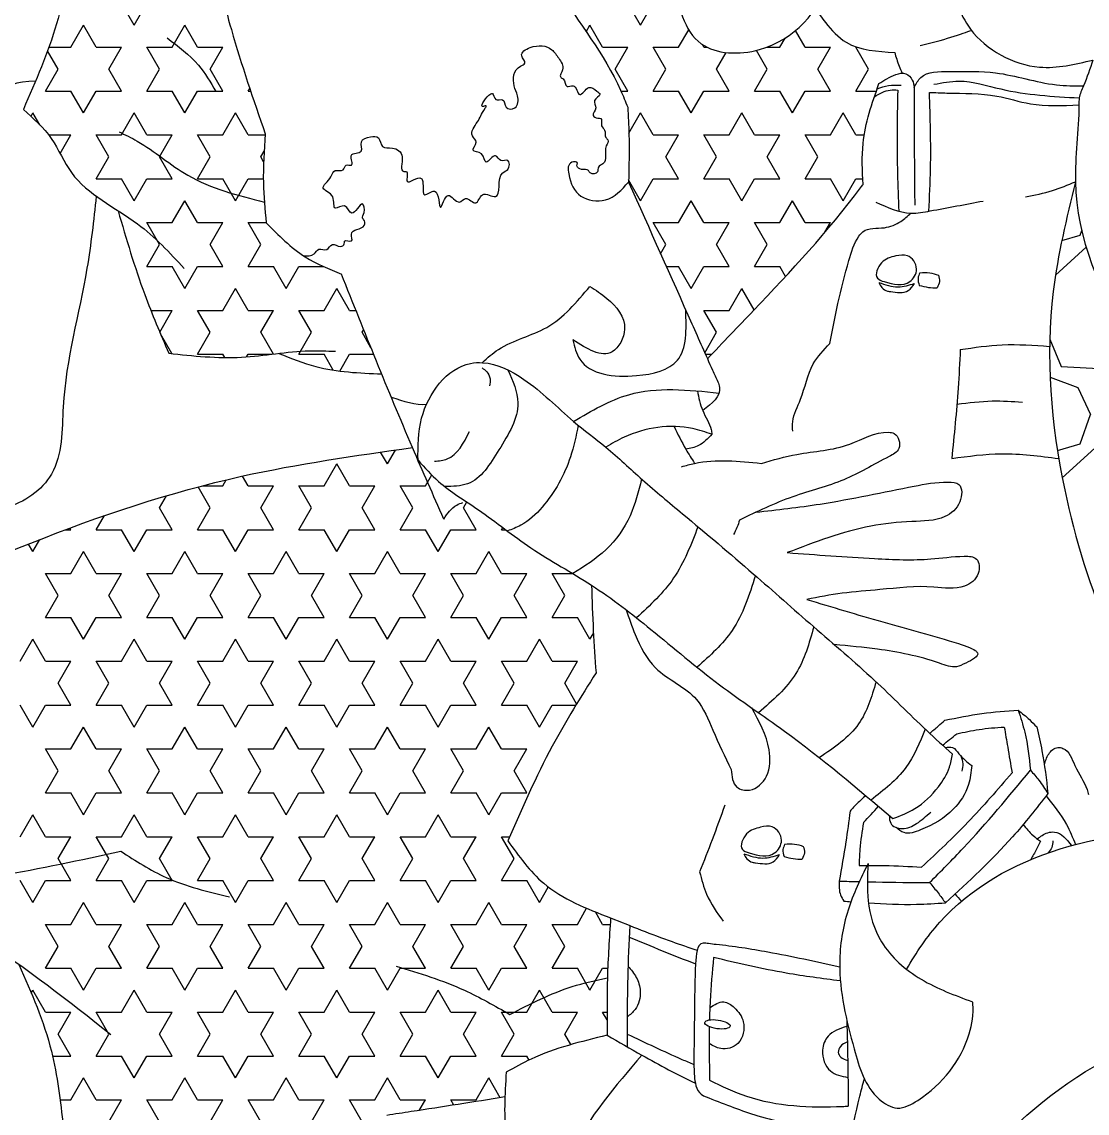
# Model space of a CAD drawing. Header units: inches. Extents: x -573 to 160, y -1 to 711.
# Drawn here: x 10.27 to 12.006, y 3.281 to 5.058 of the extents above; entities that cross this region are included whole.
import ezdxf

# ---------------------------------------------------------------- set-up
doc = ezdxf.new("R2010")
doc.units = ezdxf.units.IN
doc.header["$MEASUREMENT"] = 0
doc.layers.add('HarbyDwg', color=5, linetype='Continuous')

msp = doc.modelspace()

# ---------------------------------------------------------------- linework, layer by layer
at = {"layer": 'HarbyDwg', "linetype": 'Continuous'}
for p, q in [((10.4532, 5.05265), (10.43258, 5.08837)), ((10.4532, 5.05265), (10.47383, 5.08837)), ((11.2782, 5.05265), (11.25758, 5.08837)), ((11.2782, 5.05265), (11.29883, 5.08837)), ((10.35008, 5.01692), (10.3707, 5.05265)), ((10.39133, 5.01692), (10.3707, 5.05265)), ((10.51508, 5.01692), (10.5357, 5.05265)), ((10.55633, 5.01692), (10.5357, 5.05265)), ((11.1896, 5.04207), (11.1957, 5.05265)), ((11.21633, 5.01692), (11.1957, 5.05265)), ((11.34008, 5.01692), (11.35648, 5.04534)), ((11.50508, 5.01692), (11.51355, 5.03159)), ((11.54633, 5.01692), (11.53065, 5.04407)), ((10.31419, 5.01692), (10.35008, 5.01692)), ((10.39133, 5.01692), (10.43258, 5.01692)), ((10.41195, 4.9812), (10.43258, 5.01692)), ((10.47383, 5.01692), (10.51508, 5.01692)), ((10.49445, 4.9812), (10.47383, 5.01692)), ((10.55633, 5.01692), (10.59758, 5.01692)), ((10.57695, 4.9812), (10.59758, 5.01692)), ((11.21633, 5.01692), (11.25758, 5.01692)), ((11.23695, 4.9812), (11.25758, 5.01692)), ((11.29883, 5.01692), (11.34008, 5.01692)), ((11.31945, 4.9812), (11.29883, 5.01692)), ((11.38133, 5.01692), (11.37881, 5.02129)), ((11.38133, 5.01692), (11.38636, 5.01692)), ((11.48375, 5.01692), (11.50508, 5.01692)), ((11.54633, 5.01692), (11.58758, 5.01692)), ((11.56695, 4.9812), (11.58758, 5.01692)), ((11.62883, 5.01692), (11.63096, 5.01692)), ((11.64945, 4.9812), (11.62883, 5.01692)), ((10.32945, 4.9812), (10.31212, 5.01122)), ((11.40195, 4.9812), (11.41754, 5.00819)), ((11.48445, 4.9812), (11.4668, 5.01178)), ((10.30883, 4.94548), (10.32945, 4.9812)), ((10.43258, 4.94548), (10.41195, 4.9812)), ((10.47383, 4.94548), (10.49445, 4.9812)), ((10.59758, 4.94548), (10.57695, 4.9812)), ((11.25758, 4.94548), (11.23695, 4.9812)), ((11.29883, 4.94548), (11.31945, 4.9812)), ((11.42258, 4.94548), (11.40195, 4.9812)), ((11.46383, 4.94548), (11.48445, 4.9812)), ((11.58758, 4.94548), (11.56695, 4.9812)), ((11.62883, 4.94548), (11.64945, 4.9812)), ((10.30883, 4.94548), (10.35008, 4.94548)), ((10.3707, 4.90975), (10.35008, 4.94548)), ((10.3707, 4.90975), (10.39133, 4.94548)), ((10.39133, 4.94548), (10.43258, 4.94548)), ((10.47383, 4.94548), (10.51508, 4.94548)), ((10.5357, 4.90975), (10.51508, 4.94548)), ((10.5357, 4.90975), (10.55633, 4.94548)), ((10.55633, 4.94548), (10.59758, 4.94548)), ((10.63883, 4.94548), (10.64135, 4.94985)), ((10.63883, 4.94548), (10.64281, 4.94548)), ((11.24615, 4.94548), (11.25758, 4.94548)), ((11.29883, 4.94548), (11.34008, 4.94548)), ((11.3607, 4.90975), (11.34008, 4.94548)), ((11.3607, 4.90975), (11.38133, 4.94548)), ((11.38133, 4.94548), (11.42258, 4.94548)), ((11.46383, 4.94548), (11.50508, 4.94548)), ((11.5257, 4.90975), (11.50508, 4.94548)), ((11.5257, 4.90975), (11.54633, 4.94548)), ((11.54633, 4.94548), (11.58758, 4.94548)), ((11.62883, 4.94548), (11.6622, 4.94548)), ((10.28507, 4.90434), (10.2882, 4.90975)), ((10.29922, 4.89067), (10.2882, 4.90975)), ((10.43258, 4.87403), (10.4532, 4.90975)), ((10.47383, 4.87403), (10.4532, 4.90975)), ((10.59758, 4.87403), (10.6182, 4.90975)), ((10.63883, 4.87403), (10.6182, 4.90975)), ((11.25909, 4.87665), (11.2782, 4.90975)), ((11.29883, 4.87403), (11.2782, 4.90975)), ((11.42258, 4.87403), (11.4432, 4.90975)), ((11.46383, 4.87403), (11.4432, 4.90975)), ((11.58758, 4.87403), (11.6082, 4.90975)), ((11.62883, 4.87403), (11.6082, 4.90975)), ((10.31376, 4.87403), (10.35008, 4.87403)), ((10.33257, 4.8437), (10.35008, 4.87403)), ((10.39133, 4.87403), (10.43258, 4.87403)), ((10.41195, 4.83831), (10.39133, 4.87403)), ((10.47383, 4.87403), (10.51508, 4.87403)), ((10.49445, 4.83831), (10.51508, 4.87403)), ((10.55633, 4.87403), (10.59758, 4.87403)), ((10.57695, 4.83831), (10.55633, 4.87403)), ((10.63883, 4.87403), (10.66663, 4.87403)), ((11.29883, 4.87403), (11.34008, 4.87403)), ((11.31945, 4.83831), (11.34008, 4.87403)), ((11.38133, 4.87403), (11.42258, 4.87403)), ((11.40195, 4.83831), (11.38133, 4.87403)), ((11.46383, 4.87403), (11.50508, 4.87403)), ((11.48445, 4.83831), (11.50508, 4.87403)), ((11.54633, 4.87403), (11.58758, 4.87403)), ((11.56695, 4.83831), (11.54633, 4.87403)), ((11.62883, 4.87403), (11.64248, 4.87403)), ((10.39133, 4.80258), (10.41195, 4.83831)), ((10.51508, 4.80258), (10.49445, 4.83831)), ((10.55633, 4.80258), (10.57695, 4.83831)), ((10.65945, 4.83831), (10.6649, 4.84774)), ((10.66402, 4.83039), (10.65945, 4.83831)), ((11.34008, 4.80258), (11.31945, 4.83831)), ((11.38133, 4.80258), (11.40195, 4.83831)), ((11.50508, 4.80258), (11.48445, 4.83831)), ((11.54633, 4.80258), (11.56695, 4.83831)), ((10.39133, 4.80258), (10.43258, 4.80258)), ((10.4532, 4.76686), (10.43258, 4.80258)), ((10.4532, 4.76686), (10.47383, 4.80258)), ((10.47383, 4.80258), (10.51508, 4.80258)), ((10.55633, 4.80258), (10.59758, 4.80258)), ((10.6182, 4.76686), (10.59758, 4.80258)), ((10.6182, 4.76686), (10.63883, 4.80258)), ((10.63883, 4.80258), (10.66349, 4.80258)), ((11.2782, 4.76686), (11.25859, 4.80083)), ((11.2782, 4.76686), (11.29883, 4.80258)), ((11.29883, 4.80258), (11.34008, 4.80258)), ((11.38133, 4.80258), (11.42258, 4.80258)), ((11.4432, 4.76686), (11.42258, 4.80258)), ((11.4432, 4.76686), (11.46383, 4.80258)), ((11.46383, 4.80258), (11.50508, 4.80258)), ((11.54633, 4.80258), (11.58758, 4.80258)), ((11.6082, 4.76686), (11.58758, 4.80258)), ((11.6082, 4.76686), (11.62883, 4.80258)), ((11.62883, 4.80258), (11.64017, 4.80258)), ((10.51508, 4.73114), (10.5357, 4.76686)), ((10.55633, 4.73114), (10.5357, 4.76686)), ((11.34008, 4.73114), (11.3607, 4.76686)), ((11.38133, 4.73114), (11.3607, 4.76686)), ((11.50508, 4.73114), (11.5257, 4.76686)), ((11.54633, 4.73114), (11.5257, 4.76686)), ((10.43257, 4.73114), (10.43258, 4.73114)), ((10.43257, 4.73113), (10.43258, 4.73114)), ((10.47383, 4.73114), (10.51508, 4.73114)), ((10.49445, 4.69541), (10.47383, 4.73114)), ((10.55633, 4.73114), (10.59758, 4.73114)), ((10.57695, 4.69541), (10.59758, 4.73114)), ((10.63883, 4.73114), (10.66815, 4.73114)), ((10.65945, 4.69541), (10.63883, 4.73114)), ((11.29883, 4.73114), (11.34008, 4.73114)), ((11.31945, 4.69541), (11.29883, 4.73114)), ((11.38133, 4.73114), (11.42258, 4.73114)), ((11.40195, 4.69541), (11.42258, 4.73114)), ((11.46383, 4.73114), (11.50508, 4.73114)), ((11.48445, 4.69541), (11.46383, 4.73114)), ((11.54633, 4.73114), (11.58758, 4.73114)), ((11.57852, 4.71544), (11.58758, 4.73114)), ((11.99413, 4.71079), (11.99682, 4.71832)), ((10.47383, 4.65969), (10.49445, 4.69541)), ((10.59758, 4.65969), (10.57695, 4.69541)), ((10.63883, 4.65969), (10.65945, 4.69541)), ((11.31079, 4.6804), (11.31945, 4.69541)), ((11.42258, 4.65969), (11.40195, 4.69541)), ((11.46383, 4.65969), (11.48445, 4.69541)), ((11.96439, 4.70205), (11.99413, 4.71079)), ((12.00401, 4.69129), (11.95407, 4.64569)), ((10.47383, 4.65969), (10.51508, 4.65969)), ((10.5357, 4.62397), (10.51508, 4.65969)), ((10.5357, 4.62397), (10.55633, 4.65969)), ((10.55633, 4.65969), (10.59758, 4.65969)), ((10.63883, 4.65969), (10.68008, 4.65969)), ((10.7007, 4.62397), (10.68008, 4.65969)), ((10.7007, 4.62397), (10.72133, 4.65969)), ((10.72133, 4.65969), (10.76154, 4.65969)), ((11.32005, 4.65969), (11.34008, 4.65969)), ((11.3607, 4.62397), (11.34008, 4.65969)), ((11.3607, 4.62397), (11.38133, 4.65969)), ((11.38133, 4.65969), (11.42258, 4.65969)), ((11.46383, 4.65969), (11.50508, 4.65969)), ((11.51441, 4.64352), (11.50508, 4.65969)), ((10.59758, 4.58824), (10.6182, 4.62397)), ((10.63883, 4.58824), (10.6182, 4.62397)), ((10.76258, 4.58824), (10.7832, 4.62397)), ((10.80383, 4.58824), (10.7832, 4.62397)), ((11.42258, 4.58824), (11.4432, 4.62397)), ((11.46329, 4.58917), (11.4432, 4.62397)), ((10.48018, 4.58824), (10.51508, 4.58824)), ((10.49467, 4.55289), (10.51508, 4.58824)), ((10.55633, 4.58824), (10.59758, 4.58824)), ((10.57695, 4.55252), (10.55633, 4.58824)), ((10.63883, 4.58824), (10.68008, 4.58824)), ((10.65945, 4.55252), (10.68008, 4.58824)), ((10.72133, 4.58824), (10.76258, 4.58824)), ((10.74195, 4.55252), (10.72133, 4.58824)), ((10.80383, 4.58824), (10.81442, 4.58824)), ((11.38133, 4.58824), (11.42258, 4.58824)), ((11.40195, 4.55252), (11.38133, 4.58824)), ((10.55633, 4.5168), (10.57695, 4.55252)), ((10.67991, 4.51709), (10.65945, 4.55252)), ((10.72133, 4.5168), (10.74195, 4.55252)), ((10.82445, 4.55252), (10.82701, 4.55694)), ((10.83892, 4.52746), (10.82445, 4.55252)), ((11.3827, 4.51918), (11.40195, 4.55252)), ((10.5145, 4.51779), (10.49581, 4.55016)), ((11.94469, 4.54133), (11.96353, 4.49659)), ((10.55633, 4.5168), (10.59758, 4.5168)), ((10.60067, 4.51143), (10.59758, 4.5168)), ((10.63633, 4.51246), (10.63883, 4.5168)), ((10.63883, 4.5168), (10.67751, 4.5168)), ((10.72133, 4.5168), (10.76258, 4.5168)), ((10.7775, 4.49094), (10.76258, 4.5168)), ((10.78804, 4.48945), (10.80383, 4.5168)), ((10.80383, 4.5168), (10.84325, 4.5168)), ((11.38377, 4.5168), (11.39402, 4.5168)), ((11.96353, 4.49659), (12.03493, 4.49319)), ((11.9452, 4.47967), (11.99073, 4.46259)), ((11.99073, 4.46259), (12.01113, 4.41839)), ((11.99413, 4.37079), (12.01113, 4.41839)), ((10.8657, 4.33818), (10.85464, 4.35733)), ((10.8657, 4.33818), (10.87875, 4.36077)), ((11.95727, 4.35995), (11.99413, 4.37079)), ((12.01793, 4.36399), (11.96505, 4.31571)), ((10.76258, 4.30245), (10.7832, 4.33818)), ((10.80383, 4.30245), (10.7832, 4.33818)), ((10.92758, 4.30245), (10.93785, 4.32024)), ((10.56416, 4.30245), (10.59758, 4.30245)), ((10.59758, 4.30245), (10.6032, 4.31219)), ((10.63883, 4.30245), (10.62969, 4.31828)), ((10.63883, 4.30245), (10.68008, 4.30245)), ((10.65945, 4.26673), (10.68008, 4.30245)), ((10.72133, 4.30245), (10.76258, 4.30245)), ((10.74195, 4.26673), (10.72133, 4.30245)), ((10.80383, 4.30245), (10.84508, 4.30245)), ((10.82445, 4.26673), (10.84508, 4.30245)), ((10.88633, 4.30245), (10.92758, 4.30245)), ((10.90695, 4.26673), (10.88633, 4.30245)), ((10.49445, 4.26673), (10.50572, 4.28625)), ((10.57695, 4.26673), (10.55736, 4.30067)), ((10.51508, 4.23101), (10.49445, 4.26673)), ((10.55633, 4.23101), (10.57695, 4.26673)), ((10.68008, 4.23101), (10.65945, 4.26673)), ((10.72133, 4.23101), (10.74195, 4.26673)), ((10.84508, 4.23101), (10.82445, 4.26673)), ((10.88633, 4.23101), (10.90695, 4.26673)), ((10.98945, 4.26673), (10.99489, 4.27615)), ((11.01008, 4.23101), (10.98945, 4.26673)), ((10.39133, 4.23101), (10.40452, 4.25385)), ((10.34122, 4.23101), (10.35008, 4.23101)), ((10.35008, 4.23101), (10.3485, 4.23373)), ((10.39133, 4.23101), (10.43258, 4.23101)), ((10.4532, 4.19528), (10.43258, 4.23101)), ((10.4532, 4.19528), (10.47383, 4.23101)), ((10.47383, 4.23101), (10.51508, 4.23101)), ((10.55633, 4.23101), (10.59758, 4.23101)), ((10.6182, 4.19528), (10.59758, 4.23101)), ((10.6182, 4.19528), (10.63883, 4.23101)), ((10.63883, 4.23101), (10.68008, 4.23101)), ((10.72133, 4.23101), (10.76258, 4.23101)), ((10.7832, 4.19528), (10.76258, 4.23101)), ((10.7832, 4.19528), (10.80383, 4.23101)), ((10.80383, 4.23101), (10.84508, 4.23101)), ((10.88633, 4.23101), (10.92758, 4.23101)), ((10.9482, 4.19528), (10.92758, 4.23101)), ((10.9482, 4.19528), (10.96883, 4.23101)), ((10.96883, 4.23101), (11.01008, 4.23101)), ((11.05133, 4.23101), (11.05344, 4.23467)), ((11.05133, 4.23101), (11.05834, 4.23101)), ((10.2882, 4.19528), (10.29958, 4.21499)), ((10.2882, 4.19528), (10.28107, 4.20763)), ((10.35008, 4.15956), (10.3707, 4.19528)), ((10.39133, 4.15956), (10.3707, 4.19528)), ((10.51508, 4.15956), (10.5357, 4.19528)), ((10.55633, 4.15956), (10.5357, 4.19528)), ((10.68008, 4.15956), (10.7007, 4.19528)), ((10.72133, 4.15956), (10.7007, 4.19528)), ((10.84508, 4.15956), (10.8657, 4.19528)), ((10.88633, 4.15956), (10.8657, 4.19528)), ((11.01008, 4.15956), (11.0307, 4.19528)), ((11.05133, 4.15956), (11.0307, 4.19528)), ((10.30883, 4.15956), (10.35008, 4.15956)), ((10.32945, 4.12384), (10.30883, 4.15956)), ((10.39133, 4.15956), (10.43258, 4.15956)), ((10.41195, 4.12384), (10.43258, 4.15956)), ((10.47383, 4.15956), (10.51508, 4.15956)), ((10.49445, 4.12384), (10.47383, 4.15956)), ((10.55633, 4.15956), (10.59758, 4.15956)), ((10.57695, 4.12384), (10.59758, 4.15956)), ((10.63883, 4.15956), (10.68008, 4.15956)), ((10.65945, 4.12384), (10.63883, 4.15956)), ((10.72133, 4.15956), (10.76258, 4.15956)), ((10.74195, 4.12384), (10.76258, 4.15956)), ((10.80383, 4.15956), (10.84508, 4.15956)), ((10.82445, 4.12384), (10.80383, 4.15956)), ((10.88633, 4.15956), (10.92758, 4.15956)), ((10.90695, 4.12384), (10.92758, 4.15956)), ((10.96883, 4.15956), (11.01008, 4.15956)), ((10.98945, 4.12384), (10.96883, 4.15956)), ((11.05133, 4.15956), (11.09258, 4.15956)), ((11.07195, 4.12384), (11.09258, 4.15956)), ((11.13383, 4.15956), (11.16745, 4.15956)), ((11.15445, 4.12384), (11.13383, 4.15956)), ((10.30883, 4.08811), (10.32945, 4.12384)), ((10.43258, 4.08811), (10.41195, 4.12384)), ((10.47383, 4.08811), (10.49445, 4.12384)), ((10.59758, 4.08811), (10.57695, 4.12384)), ((10.63883, 4.08811), (10.65945, 4.12384)), ((10.76258, 4.08811), (10.74195, 4.12384)), ((10.80383, 4.08811), (10.82445, 4.12384)), ((10.92758, 4.08811), (10.90695, 4.12384)), ((10.96883, 4.08811), (10.98945, 4.12384)), ((11.09258, 4.08811), (11.07195, 4.12384)), ((11.13383, 4.08811), (11.15445, 4.12384)), ((10.30883, 4.08811), (10.35008, 4.08811)), ((10.3707, 4.05239), (10.35008, 4.08811)), ((10.3707, 4.05239), (10.39133, 4.08811)), ((10.39133, 4.08811), (10.43258, 4.08811)), ((10.47383, 4.08811), (10.51508, 4.08811)), ((10.5357, 4.05239), (10.51508, 4.08811)), ((10.5357, 4.05239), (10.55633, 4.08811)), ((10.55633, 4.08811), (10.59758, 4.08811)), ((10.63883, 4.08811), (10.68008, 4.08811)), ((10.7007, 4.05239), (10.68008, 4.08811)), ((10.7007, 4.05239), (10.72133, 4.08811)), ((10.72133, 4.08811), (10.76258, 4.08811)), ((10.80383, 4.08811), (10.84508, 4.08811)), ((10.8657, 4.05239), (10.84508, 4.08811)), ((10.8657, 4.05239), (10.88633, 4.08811)), ((10.88633, 4.08811), (10.92758, 4.08811)), ((10.96883, 4.08811), (11.01008, 4.08811)), ((11.0307, 4.05239), (11.01008, 4.08811)), ((11.0307, 4.05239), (11.05133, 4.08811)), ((11.05133, 4.08811), (11.09258, 4.08811)), ((11.13383, 4.08811), (11.17508, 4.08811)), ((11.1957, 4.05239), (11.17508, 4.08811)), ((11.1957, 4.05239), (11.20131, 4.06211)), ((10.26758, 4.01667), (10.2882, 4.05239)), ((10.30883, 4.01667), (10.2882, 4.05239)), ((10.43258, 4.01667), (10.4532, 4.05239)), ((10.47383, 4.01667), (10.4532, 4.05239)), ((10.59758, 4.01667), (10.6182, 4.05239)), ((10.63883, 4.01667), (10.6182, 4.05239)), ((10.76258, 4.01667), (10.7832, 4.05239)), ((10.80383, 4.01667), (10.7832, 4.05239)), ((10.92758, 4.01667), (10.9482, 4.05239)), ((10.96883, 4.01667), (10.9482, 4.05239)), ((11.09258, 4.01667), (11.1132, 4.05239)), ((11.13383, 4.01667), (11.1132, 4.05239)), ((10.30883, 4.01667), (10.35008, 4.01667)), ((10.32945, 3.98094), (10.35008, 4.01667)), ((10.39133, 4.01667), (10.43258, 4.01667)), ((10.41195, 3.98094), (10.39133, 4.01667)), ((10.47383, 4.01667), (10.51508, 4.01667)), ((10.49445, 3.98094), (10.51508, 4.01667)), ((10.55633, 4.01667), (10.59758, 4.01667)), ((10.57695, 3.98094), (10.55633, 4.01667)), ((10.63883, 4.01667), (10.68008, 4.01667)), ((10.65945, 3.98094), (10.68008, 4.01667)), ((10.72133, 4.01667), (10.76258, 4.01667)), ((10.74195, 3.98094), (10.72133, 4.01667)), ((10.80383, 4.01667), (10.84508, 4.01667)), ((10.82445, 3.98094), (10.84508, 4.01667)), ((10.88633, 4.01667), (10.92758, 4.01667)), ((10.90695, 3.98094), (10.88633, 4.01667)), ((10.96883, 4.01667), (11.01008, 4.01667)), ((10.98945, 3.98094), (11.01008, 4.01667)), ((11.05133, 4.01667), (11.09258, 4.01667)), ((11.07195, 3.98094), (11.05133, 4.01667)), ((11.13383, 4.01667), (11.17508, 4.01667)), ((11.15445, 3.98094), (11.17508, 4.01667)), ((10.35008, 3.94522), (10.32945, 3.98094)), ((10.39133, 3.94522), (10.41195, 3.98094)), ((10.51508, 3.94522), (10.49445, 3.98094)), ((10.55633, 3.94522), (10.57695, 3.98094)), ((10.68008, 3.94522), (10.65945, 3.98094)), ((10.72133, 3.94522), (10.74195, 3.98094)), ((10.84508, 3.94522), (10.82445, 3.98094)), ((10.88633, 3.94522), (10.90695, 3.98094)), ((11.01008, 3.94522), (10.98945, 3.98094)), ((11.05133, 3.94522), (11.07195, 3.98094)), ((11.17393, 3.9472), (11.15445, 3.98094)), ((10.2882, 3.90949), (10.26758, 3.94522)), ((10.2882, 3.90949), (10.30883, 3.94522)), ((10.30883, 3.94522), (10.35008, 3.94522)), ((10.39133, 3.94522), (10.43258, 3.94522)), ((10.4532, 3.90949), (10.43258, 3.94522)), ((10.4532, 3.90949), (10.47383, 3.94522)), ((10.47383, 3.94522), (10.51508, 3.94522)), ((10.55633, 3.94522), (10.59758, 3.94522)), ((10.6182, 3.90949), (10.59758, 3.94522)), ((10.6182, 3.90949), (10.63883, 3.94522)), ((10.63883, 3.94522), (10.68008, 3.94522)), ((10.72133, 3.94522), (10.76258, 3.94522)), ((10.7832, 3.90949), (10.76258, 3.94522)), ((10.7832, 3.90949), (10.80383, 3.94522)), ((10.80383, 3.94522), (10.84508, 3.94522)), ((10.88633, 3.94522), (10.92758, 3.94522)), ((10.9482, 3.90949), (10.92758, 3.94522)), ((10.9482, 3.90949), (10.96883, 3.94522)), ((10.96883, 3.94522), (11.01008, 3.94522)), ((11.05133, 3.94522), (11.09258, 3.94522)), ((11.1132, 3.90949), (11.09258, 3.94522)), ((11.1132, 3.90949), (11.13383, 3.94522)), ((11.13383, 3.94522), (11.17273, 3.94522)), ((10.35008, 3.87377), (10.3707, 3.90949)), ((10.39133, 3.87377), (10.3707, 3.90949)), ((10.51508, 3.87377), (10.5357, 3.90949)), ((10.55633, 3.87377), (10.5357, 3.90949)), ((10.68008, 3.87377), (10.7007, 3.90949)), ((10.72133, 3.87377), (10.7007, 3.90949)), ((10.84508, 3.87377), (10.8657, 3.90949)), ((10.88633, 3.87377), (10.8657, 3.90949)), ((11.01008, 3.87377), (11.0307, 3.90949)), ((11.05133, 3.87377), (11.0307, 3.90949)), ((10.30883, 3.87377), (10.35008, 3.87377)), ((10.32945, 3.83805), (10.30883, 3.87377)), ((10.39133, 3.87377), (10.43258, 3.87377)), ((10.41195, 3.83805), (10.43258, 3.87377)), ((10.47383, 3.87377), (10.51508, 3.87377)), ((10.49445, 3.83805), (10.47383, 3.87377)), ((10.55633, 3.87377), (10.59758, 3.87377)), ((10.57695, 3.83805), (10.59758, 3.87377)), ((10.63883, 3.87377), (10.68008, 3.87377)), ((10.65945, 3.83805), (10.63883, 3.87377)), ((10.72133, 3.87377), (10.76258, 3.87377)), ((10.74195, 3.83805), (10.76258, 3.87377)), ((10.80383, 3.87377), (10.84508, 3.87377)), ((10.82445, 3.83805), (10.80383, 3.87377)), ((10.88633, 3.87377), (10.92758, 3.87377)), ((10.90695, 3.83805), (10.92758, 3.87377)), ((10.96883, 3.87377), (11.01008, 3.87377)), ((10.98945, 3.83805), (10.96883, 3.87377)), ((11.05133, 3.87377), (11.09258, 3.87377)), ((11.07195, 3.83805), (11.09258, 3.87377)), ((10.30883, 3.80232), (10.32945, 3.83805)), ((10.43258, 3.80232), (10.41195, 3.83805)), ((10.47383, 3.80232), (10.49445, 3.83805)), ((10.59758, 3.80232), (10.57695, 3.83805)), ((10.63883, 3.80232), (10.65945, 3.83805)), ((10.76258, 3.80232), (10.74195, 3.83805)), ((10.80383, 3.80232), (10.82445, 3.83805)), ((10.92758, 3.80232), (10.90695, 3.83805)), ((10.96883, 3.80232), (10.98945, 3.83805)), ((11.09258, 3.80232), (11.07195, 3.83805)), ((10.30883, 3.80232), (10.35008, 3.80232)), ((10.3707, 3.7666), (10.35008, 3.80232)), ((10.3707, 3.7666), (10.39133, 3.80232)), ((10.39133, 3.80232), (10.43258, 3.80232)), ((10.47383, 3.80232), (10.51508, 3.80232)), ((10.5357, 3.7666), (10.51508, 3.80232)), ((10.5357, 3.7666), (10.55633, 3.80232)), ((10.55633, 3.80232), (10.59758, 3.80232)), ((10.63883, 3.80232), (10.68008, 3.80232)), ((10.7007, 3.7666), (10.68008, 3.80232)), ((10.7007, 3.7666), (10.72133, 3.80232)), ((10.72133, 3.80232), (10.76258, 3.80232)), ((10.80383, 3.80232), (10.84508, 3.80232)), ((10.8657, 3.7666), (10.84508, 3.80232)), ((10.8657, 3.7666), (10.88633, 3.80232)), ((10.88633, 3.80232), (10.92758, 3.80232)), ((10.96883, 3.80232), (11.01008, 3.80232)), ((11.0307, 3.7666), (11.01008, 3.80232)), ((11.0307, 3.7666), (11.05133, 3.80232)), ((11.05133, 3.80232), (11.09258, 3.80232)), ((10.26758, 3.73088), (10.2882, 3.7666)), ((10.30883, 3.73088), (10.2882, 3.7666)), ((10.43258, 3.73088), (10.4532, 3.7666)), ((10.47383, 3.73088), (10.4532, 3.7666)), ((10.59758, 3.73088), (10.6182, 3.7666)), ((10.63883, 3.73088), (10.6182, 3.7666)), ((10.76258, 3.73088), (10.7832, 3.7666)), ((10.80383, 3.73088), (10.7832, 3.7666)), ((10.92758, 3.73088), (10.9482, 3.7666)), ((10.96883, 3.73088), (10.9482, 3.7666)), ((10.30883, 3.73088), (10.35008, 3.73088)), ((10.32945, 3.69515), (10.35008, 3.73088)), ((10.39133, 3.73088), (10.43258, 3.73088)), ((10.41195, 3.69515), (10.39133, 3.73088)), ((10.47383, 3.73088), (10.51508, 3.73088)), ((10.49445, 3.69515), (10.51508, 3.73088)), ((10.55633, 3.73088), (10.59758, 3.73088)), ((10.57695, 3.69515), (10.55633, 3.73088)), ((10.63883, 3.73088), (10.68008, 3.73088)), ((10.65945, 3.69515), (10.68008, 3.73088)), ((10.72133, 3.73088), (10.76258, 3.73088)), ((10.74195, 3.69515), (10.72133, 3.73088)), ((10.80383, 3.73088), (10.84508, 3.73088)), ((10.82445, 3.69515), (10.84508, 3.73088)), ((10.88633, 3.73088), (10.92758, 3.73088)), ((10.90695, 3.69515), (10.88633, 3.73088)), ((10.96883, 3.73088), (11.01008, 3.73088)), ((10.98945, 3.69515), (11.01008, 3.73088)), ((11.05133, 3.73088), (11.06483, 3.73088)), ((11.07195, 3.69515), (11.05133, 3.73088)), ((10.35008, 3.65943), (10.32945, 3.69515)), ((10.39133, 3.65943), (10.41195, 3.69515)), ((10.51508, 3.65943), (10.49445, 3.69515)), ((10.55633, 3.65943), (10.57695, 3.69515)), ((10.68008, 3.65943), (10.65945, 3.69515)), ((10.72133, 3.65943), (10.74195, 3.69515)), ((10.84508, 3.65943), (10.82445, 3.69515)), ((10.88633, 3.65943), (10.90695, 3.69515)), ((11.01008, 3.65943), (10.98945, 3.69515)), ((11.05133, 3.65943), (11.07195, 3.69515)), ((10.2882, 3.62371), (10.26758, 3.65943)), ((10.2882, 3.62371), (10.30883, 3.65943)), ((10.30883, 3.65943), (10.35008, 3.65943)), ((10.39133, 3.65943), (10.43258, 3.65943)), ((10.4532, 3.62371), (10.43258, 3.65943)), ((10.4532, 3.62371), (10.47383, 3.65943)), ((10.47383, 3.65943), (10.51508, 3.65943)), ((10.55633, 3.65943), (10.59758, 3.65943)), ((10.6182, 3.62371), (10.59758, 3.65943)), ((10.6182, 3.62371), (10.63883, 3.65943)), ((10.63883, 3.65943), (10.68008, 3.65943)), ((10.72133, 3.65943), (10.76258, 3.65943)), ((10.7832, 3.62371), (10.76258, 3.65943)), ((10.7832, 3.62371), (10.80383, 3.65943)), ((10.80383, 3.65943), (10.84508, 3.65943)), ((10.88633, 3.65943), (10.92758, 3.65943)), ((10.9482, 3.62371), (10.92758, 3.65943)), ((10.9482, 3.62371), (10.96883, 3.65943)), ((10.96883, 3.65943), (11.01008, 3.65943)), ((11.05133, 3.65943), (11.09258, 3.65943)), ((11.1132, 3.62371), (11.09258, 3.65943)), ((11.1132, 3.62371), (11.12779, 3.64896)), ((10.35008, 3.58798), (10.3707, 3.62371)), ((10.39133, 3.58798), (10.3707, 3.62371)), ((10.51508, 3.58798), (10.5357, 3.62371)), ((10.55633, 3.58798), (10.5357, 3.62371)), ((10.68008, 3.58798), (10.7007, 3.62371)), ((10.72133, 3.58798), (10.7007, 3.62371)), ((10.84508, 3.58798), (10.8657, 3.62371)), ((10.88633, 3.58798), (10.8657, 3.62371)), ((11.01008, 3.58798), (11.0307, 3.62371)), ((11.05133, 3.58798), (11.0307, 3.62371)), ((11.17508, 3.58798), (11.19028, 3.61431)), ((11.21633, 3.58798), (11.20455, 3.60839)), ((10.30883, 3.58798), (10.35008, 3.58798)), ((10.32945, 3.55226), (10.30883, 3.58798)), ((10.39133, 3.58798), (10.43258, 3.58798)), ((10.41195, 3.55226), (10.43258, 3.58798)), ((10.47383, 3.58798), (10.51508, 3.58798)), ((10.49445, 3.55226), (10.47383, 3.58798)), ((10.55633, 3.58798), (10.59758, 3.58798)), ((10.57695, 3.55226), (10.59758, 3.58798)), ((10.63883, 3.58798), (10.68008, 3.58798)), ((10.65945, 3.55226), (10.63883, 3.58798)), ((10.72133, 3.58798), (10.76258, 3.58798)), ((10.74195, 3.55226), (10.76258, 3.58798)), ((10.80383, 3.58798), (10.84508, 3.58798)), ((10.82445, 3.55226), (10.80383, 3.58798)), ((10.88633, 3.58798), (10.92758, 3.58798)), ((10.90695, 3.55226), (10.92758, 3.58798)), ((10.96883, 3.58798), (11.01008, 3.58798)), ((10.98945, 3.55226), (10.96883, 3.58798)), ((11.05133, 3.58798), (11.09258, 3.58798)), ((11.07195, 3.55226), (11.09258, 3.58798)), ((11.13383, 3.58798), (11.17508, 3.58798)), ((11.15445, 3.55226), (11.13383, 3.58798)), ((11.21633, 3.58798), (11.22861, 3.58798)), ((10.30883, 3.51654), (10.32945, 3.55226)), ((10.43258, 3.51654), (10.41195, 3.55226)), ((10.47383, 3.51654), (10.49445, 3.55226)), ((10.59758, 3.51654), (10.57695, 3.55226)), ((10.63883, 3.51654), (10.65945, 3.55226)), ((10.76258, 3.51654), (10.74195, 3.55226)), ((10.80383, 3.51654), (10.82445, 3.55226)), ((10.92758, 3.51654), (10.90695, 3.55226)), ((10.96883, 3.51654), (10.98945, 3.55226)), ((11.09258, 3.51654), (11.07195, 3.55226)), ((11.13383, 3.51654), (11.15445, 3.55226)), ((10.30883, 3.51654), (10.35008, 3.51654)), ((10.3707, 3.48081), (10.35008, 3.51654)), ((10.3707, 3.48081), (10.39133, 3.51654)), ((10.39133, 3.51654), (10.43258, 3.51654)), ((10.47383, 3.51654), (10.51508, 3.51654)), ((10.5357, 3.48081), (10.51508, 3.51654)), ((10.5357, 3.48081), (10.55633, 3.51654)), ((10.55633, 3.51654), (10.59758, 3.51654)), ((10.63883, 3.51654), (10.68008, 3.51654)), ((10.7007, 3.48081), (10.68008, 3.51654)), ((10.7007, 3.48081), (10.72133, 3.51654)), ((10.72133, 3.51654), (10.76258, 3.51654)), ((10.80383, 3.51654), (10.84508, 3.51654)), ((10.8657, 3.48081), (10.84508, 3.51654)), ((10.8657, 3.48081), (10.88633, 3.51654)), ((10.88633, 3.51654), (10.92758, 3.51654)), ((10.96883, 3.51654), (11.01008, 3.51654)), ((11.0307, 3.48081), (11.01008, 3.51654)), ((11.0307, 3.48081), (11.05133, 3.51654)), ((11.05133, 3.51654), (11.09258, 3.51654)), ((11.13383, 3.51654), (11.17508, 3.51654)), ((11.1957, 3.48081), (11.17508, 3.51654)), ((11.1957, 3.48081), (11.21633, 3.51654)), ((11.21633, 3.51654), (11.22461, 3.51654)), ((10.28547, 3.47608), (10.2882, 3.48081)), ((10.30883, 3.44509), (10.2882, 3.48081)), ((10.43258, 3.44509), (10.4532, 3.48081)), ((10.47383, 3.44509), (10.4532, 3.48081)), ((10.59758, 3.44509), (10.6182, 3.48081)), ((10.63883, 3.44509), (10.6182, 3.48081)), ((10.76258, 3.44509), (10.7832, 3.48081)), ((10.80383, 3.44509), (10.7832, 3.48081)), ((10.92758, 3.44509), (10.9482, 3.48081)), ((10.96883, 3.44509), (10.9482, 3.48081)), ((11.09258, 3.44509), (11.1132, 3.48081)), ((11.13383, 3.44509), (11.1132, 3.48081)), ((10.30883, 3.44509), (10.35008, 3.44509)), ((10.32945, 3.40937), (10.35008, 3.44509)), ((10.39133, 3.44509), (10.43258, 3.44509)), ((10.41195, 3.40937), (10.39133, 3.44509)), ((10.47383, 3.44509), (10.51508, 3.44509)), ((10.49445, 3.40937), (10.51508, 3.44509)), ((10.55633, 3.44509), (10.59758, 3.44509)), ((10.57695, 3.40937), (10.55633, 3.44509)), ((10.63883, 3.44509), (10.68008, 3.44509)), ((10.65945, 3.40937), (10.68008, 3.44509)), ((10.72133, 3.44509), (10.76258, 3.44509)), ((10.74195, 3.40937), (10.72133, 3.44509)), ((10.80383, 3.44509), (10.84508, 3.44509)), ((10.82445, 3.40937), (10.84508, 3.44509)), ((10.88633, 3.44509), (10.92758, 3.44509)), ((10.90695, 3.40937), (10.88633, 3.44509)), ((10.96883, 3.44509), (11.01008, 3.44509)), ((10.98945, 3.40937), (11.01008, 3.44509)), ((11.05133, 3.44509), (11.09258, 3.44509)), ((11.07195, 3.40937), (11.05133, 3.44509)), ((11.13383, 3.44509), (11.17508, 3.44509)), ((11.15445, 3.40937), (11.17508, 3.44509)), ((11.21633, 3.44509), (11.22346, 3.44509)), ((11.2235, 3.43266), (11.21633, 3.44509)), ((10.35008, 3.37364), (10.32945, 3.40937)), ((10.39133, 3.37364), (10.41195, 3.40937)), ((10.51508, 3.37364), (10.49445, 3.40937)), ((10.55633, 3.37364), (10.57695, 3.40937)), ((10.68008, 3.37364), (10.65945, 3.40937)), ((10.72133, 3.37364), (10.74195, 3.40937)), ((10.84508, 3.37364), (10.82445, 3.40937)), ((10.88633, 3.37364), (10.90695, 3.40937)), ((11.01008, 3.37364), (10.98945, 3.40937)), ((11.05133, 3.37364), (11.07195, 3.40937)), ((11.16438, 3.39217), (11.15445, 3.40937)), ((10.32015, 3.37364), (10.35008, 3.37364)), ((10.39133, 3.37364), (10.43258, 3.37364)), ((10.4532, 3.33792), (10.43258, 3.37364)), ((10.4532, 3.33792), (10.47383, 3.37364)), ((10.47383, 3.37364), (10.51508, 3.37364)), ((10.55633, 3.37364), (10.59758, 3.37364)), ((10.6182, 3.33792), (10.59758, 3.37364)), ((10.6182, 3.33792), (10.63883, 3.37364)), ((10.63883, 3.37364), (10.68008, 3.37364)), ((10.72133, 3.37364), (10.76258, 3.37364)), ((10.7832, 3.33792), (10.76258, 3.37364)), ((10.7832, 3.33792), (10.80383, 3.37364)), ((10.80383, 3.37364), (10.84508, 3.37364)), ((10.88633, 3.37364), (10.92758, 3.37364)), ((10.9482, 3.33792), (10.92758, 3.37364)), ((10.9482, 3.33792), (10.96883, 3.37364)), ((10.96883, 3.37364), (11.01008, 3.37364)), ((11.05133, 3.37364), (11.09258, 3.37364)), ((11.09636, 3.3671), (11.09258, 3.37364)), ((10.35008, 3.30219), (10.3707, 3.33792)), ((10.39133, 3.30219), (10.3707, 3.33792)), ((10.51508, 3.30219), (10.5357, 3.33792)), ((10.55633, 3.30219), (10.5357, 3.33792)), ((10.68008, 3.30219), (10.7007, 3.33792)), ((10.72133, 3.30219), (10.7007, 3.33792)), ((10.84508, 3.30219), (10.8657, 3.33792)), ((10.88633, 3.30219), (10.8657, 3.33792)), ((11.01008, 3.30219), (11.0307, 3.33792)), ((11.04932, 3.30568), (11.0307, 3.33792)), ((10.33251, 3.30219), (10.35008, 3.30219)), ((10.39133, 3.30219), (10.43258, 3.30219)), ((10.41195, 3.26647), (10.43258, 3.30219)), ((10.47383, 3.30219), (10.51508, 3.30219)), ((10.49445, 3.26647), (10.47383, 3.30219)), ((10.55633, 3.30219), (10.59758, 3.30219)), ((10.57695, 3.26647), (10.59758, 3.30219)), ((10.63883, 3.30219), (10.68008, 3.30219)), ((10.65945, 3.26647), (10.63883, 3.30219)), ((10.72133, 3.30219), (10.76258, 3.30219)), ((10.74195, 3.26647), (10.76258, 3.30219)), ((10.80383, 3.30219), (10.84508, 3.30219)), ((10.82445, 3.26647), (10.80383, 3.30219)), ((10.88633, 3.30219), (10.92758, 3.30219)), ((10.91765, 3.28501), (10.92758, 3.30219)), ((10.96883, 3.30219), (11.01008, 3.30219)), ((10.97372, 3.29372), (10.96883, 3.30219))]:
    msp.add_line(p, q, dxfattribs=at)
at = {"layer": 'HarbyDwg'}
msp.add_ellipse((11.40341, 3.42525), major_axis=(-0.0206, 0.00297), ratio=0.3422776, dxfattribs=at)
for points in [[(11.45729, 5.43082), (11.42809, 5.36566), (11.41465, 5.33639), (11.35457, 5.242), (11.33515, 5.12459), (11.37694, 5.02258), (11.47183, 5.01309), (11.58451, 5.13047), (11.58095, 5.19805), (11.54224, 5.23442)], [(10.376, 5.21242), (10.34527, 5.1236), (10.32674, 5.05522), (10.27258, 4.91561)], [(10.57902, 5.17076), (10.61141, 5.0455), (10.66673, 4.87553)], [(11.12044, 5.15203), (11.14342, 5.11223), (11.24562, 4.94666), (11.25712, 4.91925)], [(11.77886, 5.13245), (11.81571, 5.04629), (11.92791, 4.98451), (12.01507, 4.99603)], [(10.50678, 5.03203), (10.55764, 4.98771), (10.58632, 4.9447)], [(10.72891, 4.67729), (10.74621, 4.68008), (10.7542, 4.6878), (10.76671, 4.68726), (10.77603, 4.69551), (10.78934, 4.69232), (10.79547, 4.69658), (10.79573, 4.70084), (10.80718, 4.70137), (10.80692, 4.71201), (10.82795, 4.72665), (10.82689, 4.7365), (10.82529, 4.73836), (10.82768, 4.74767), (10.82502, 4.76151), (10.80772, 4.74634), (10.79573, 4.75832), (10.78083, 4.75459), (10.77657, 4.77296), (10.76112, 4.78733), (10.7735, 4.80563), (10.78062, 4.81598), (10.79355, 4.81695), (10.7984, 4.82471), (10.80714, 4.82471), (10.80681, 4.84022), (10.82298, 4.84755), (10.82319, 4.8625), (10.83826, 4.87105), (10.85092, 4.86934), (10.85777, 4.85497), (10.87386, 4.85257), (10.88961, 4.8382), (10.89235, 4.81458), (10.89578, 4.81458), (10.89783, 4.7985), (10.92077, 4.80329), (10.92317, 4.79815), (10.92659, 4.77659), (10.94234, 4.78241), (10.95227, 4.75606), (10.9646, 4.77522), (10.98304, 4.7647), (10.99312, 4.77048), (11.00953, 4.76321), (11.02054, 4.77645), (11.0418, 4.77346), (11.05356, 4.81232), (11.06172, 4.81775), (11.06172, 4.83248), (11.05061, 4.83225), (11.04178, 4.83995), (11.02659, 4.82976), (11.01884, 4.84318), (11.00511, 4.84906), (11.01026, 4.86229), (11.00413, 4.87233), (11.01222, 4.89512), (11.02472, 4.91741), (11.02668, 4.92158), (11.02202, 4.92035), (11.03085, 4.93873), (11.03673, 4.94142), (11.04212, 4.93187), (11.0534, 4.93138), (11.05903, 4.91913), (11.07325, 4.91815), (11.07766, 4.93775), (11.07224, 4.95384), (11.08227, 4.98614), (11.08949, 4.99084), (11.08447, 5.00276), (11.09827, 5.01624), (11.13341, 5.01279), (11.14471, 4.99878), (11.15108, 4.98029), (11.14805, 4.96787), (11.15199, 4.96515), (11.15835, 4.95303), (11.16805, 4.95424), (11.17897, 4.9397), (11.19382, 4.95121), (11.20685, 4.94545), (11.212, 4.94), (11.20291, 4.93), (11.20534, 4.91788), (11.20079, 4.90576), (11.20867, 4.90122), (11.21346, 4.90093), (11.21451, 4.88898), (11.21959, 4.88196), (11.22168, 4.86971), (11.22482, 4.86582), (11.22228, 4.85626), (11.21683, 4.82702), (11.20932, 4.82167), (11.20798, 4.8139), (11.19619, 4.81202), (11.19324, 4.81604), (11.18172, 4.81792), (11.17449, 4.82354), (11.17529, 4.82809), (11.16618, 4.82943), (11.16109, 4.81068), (11.1808, 4.77445), (11.22082, 4.76803), (11.2585, 4.79726)], [(11.69206, 5.00842), (11.69918, 4.98624), (11.7043, 4.97452)], [(12.01507, 4.99603), (11.99952, 4.95371), (11.9927, 4.93433), (11.99218, 4.92303), (11.9865, 4.79783), (12.07704, 4.5376), (12.37231, 4.28694), (12.58155, 4.1727), (12.60968, 4.04264), (12.56799, 3.97316), (12.51927, 3.96984), (12.51152, 3.99529), (12.51844, 4.00317)], [(11.72392, 4.95149), (11.73467, 4.96765), (11.78116, 4.97723), (11.85658, 4.97514), (11.95545, 4.9557), (11.99952, 4.95371)], [(11.66637, 4.95753), (11.69397, 4.97217), (11.71033, 4.97371), (11.72083, 4.96322), (11.72392, 4.95149)], [(11.75612, 4.95649), (11.7968, 4.96172), (11.86506, 4.94888), (11.9927, 4.93433)], [(11.64063, 4.79341), (11.64063, 4.86031), (11.66637, 4.95753)], [(11.65906, 4.93624), (11.6848, 4.94716), (11.69703, 4.94716)], [(11.66346, 4.94914), (11.68188, 4.95457), (11.70244, 4.95484)], [(11.69703, 4.94716), (11.69589, 4.87303), (11.69867, 4.74975)], [(11.72392, 4.95149), (11.72392, 4.8756), (11.72476, 4.75953)], [(11.74778, 4.74981), (11.75055, 4.81954), (11.74864, 4.94333)], [(11.74864, 4.94333), (11.77723, 4.94221), (11.85843, 4.93722), (11.91308, 4.92487), (11.99218, 4.92303)], [(10.27258, 4.91561), (10.31813, 4.86806), (10.35103, 4.81255), (10.45868, 4.72894), (10.53478, 4.6563)], [(11.25712, 4.91925), (11.25914, 4.87485), (11.2585, 4.79726)], [(10.42851, 4.87903), (10.45799, 4.86395), (10.54026, 4.80844), (10.66518, 4.76459)], [(10.66673, 4.87553), (10.66359, 4.79576), (10.66818, 4.73084)], [(11.2585, 4.79726), (11.36167, 4.56643), (11.39534, 4.49078)], [(11.38701, 4.5095), (11.46222, 4.58804), (11.63653, 4.7879), (11.64063, 4.79341)], [(11.90495, 4.77292), (11.94911, 4.78356), (11.9865, 4.79783)], [(11.9865, 4.79783), (11.95038, 4.61908), (11.96911, 4.29565), (12.16779, 3.84962), (12.26276, 3.74079)], [(10.39135, 4.77417), (10.3762, 4.65683), (10.33741, 4.43109), (10.31845, 4.32167), (10.24346, 4.26739), (10.19912, 4.26414)], [(11.66119, 4.76474), (11.71852, 4.74663), (11.75004, 4.75023), (11.8363, 4.76632)], [(10.42689, 4.75052), (10.47022, 4.61418), (10.50937, 4.51834)], [(11.58657, 4.53424), (11.59957, 4.59952), (11.61742, 4.66931), (11.63382, 4.70896), (11.64043, 4.71637), (11.6753, 4.72293), (11.70202, 4.73315), (11.71852, 4.74663)], [(10.66818, 4.73084), (10.73191, 4.67536), (10.79076, 4.64734)], [(11.69374, 4.67687), (11.71279, 4.67729), (11.72766, 4.65557), (11.7166, 4.63499), (11.67505, 4.63499), (11.66399, 4.64071), (11.67085, 4.66586), (11.69374, 4.67687)], [(10.95756, 4.24839), (10.90659, 4.36471), (10.79076, 4.64734)], [(11.73312, 4.64949), (11.73018, 4.64068), (11.73199, 4.62892)], [(11.73312, 4.64949), (11.74918, 4.64949), (11.7632, 4.64565)], [(11.7632, 4.64565), (11.76501, 4.63525), (11.76139, 4.62485)], [(11.19558, 4.62721), (11.22336, 4.60777), (11.25206, 4.5578), (11.23169, 4.52078), (11.16781, 4.54021)], [(11.66616, 4.63367), (11.6976, 4.62666), (11.72455, 4.63218)], [(11.66616, 4.63367), (11.67132, 4.62543), (11.6802, 4.6197), (11.68555, 4.61878), (11.71412, 4.62035), (11.72455, 4.63218)], [(11.73199, 4.62892), (11.74694, 4.62569), (11.76139, 4.62485)], [(11.16781, 4.54021), (11.17892, 4.50875), (11.2715, 4.48191), (11.33817, 4.5069), (11.35162, 4.58897)], [(11.52601, 4.39124), (11.52601, 4.40703), (11.53874, 4.44344), (11.55936, 4.50091), (11.58657, 4.53424)], [(11.79903, 4.52441), (11.86725, 4.53213), (11.94446, 4.52955)], [(10.50937, 4.51834), (10.62822, 4.51195), (10.73869, 4.52233), (10.78104, 4.52153)], [(10.68879, 4.51816), (10.74909, 4.49679), (10.85637, 4.48461)], [(11.79903, 4.52441), (11.79545, 4.46154), (11.78509, 4.347)], [(10.91554, 4.34398), (10.92144, 4.41282), (11.00114, 4.50189), (11.02052, 4.503), (11.08805, 4.47589), (11.16895, 4.40739), (11.2215, 4.36535), (11.28111, 4.31239), (11.34657, 4.25675), (11.4618, 4.15908), (11.55973, 4.07317), (11.65915, 3.98559), (11.74428, 3.90381), (11.78601, 3.86556)], [(11.06204, 4.49124), (11.07832, 4.43777), (11.04722, 4.36086), (10.99619, 4.30567), (10.95936, 4.30116)], [(11.0199, 4.49469), (11.02742, 4.48838), (11.03283, 4.47696), (11.03223, 4.46523)], [(11.39534, 4.49078), (11.4039, 4.47186), (11.40681, 4.4628), (11.3793, 4.42495)], [(11.16895, 4.40739), (11.25884, 4.45087), (11.40604, 4.45356)], [(11.37066, 4.45697), (11.3793, 4.42495), (11.39309, 4.39394), (11.3944, 4.38638)], [(11.79348, 4.43559), (11.85115, 4.44064), (11.90015, 4.43895)], [(10.9425, 4.34237), (10.96301, 4.34614), (10.99943, 4.39091)], [(11.17667, 4.401), (11.16381, 4.34958), (11.11782, 4.2678), (11.0831, 4.23809), (11.0611, 4.22894)], [(11.3944, 4.38638), (11.36286, 4.39561), (11.25144, 4.38164), (11.2215, 4.36535)], [(11.33259, 4.39902), (11.35189, 4.36203), (11.36607, 4.33901)], [(11.3944, 4.38638), (11.37251, 4.36801), (11.35189, 4.36203)], [(11.47489, 4.33901), (11.53293, 4.35363), (11.61899, 4.37028), (11.68215, 4.38971), (11.69118, 4.38762), (11.69881, 4.36334), (11.68285, 4.35016), (11.60922, 4.31239), (11.52605, 4.28456), (11.43935, 4.24675)], [(9.71484, 3.93705), (9.955, 4.05913), (10.62822, 4.31795), (10.90659, 4.36471)], [(10.91554, 4.34398), (10.94908, 4.30969), (11.01382, 4.26347), (11.09957, 4.20128), (11.19834, 4.14047), (11.29492, 4.06853), (11.40662, 3.97843), (11.51244, 3.90302), (11.68929, 3.7604)], [(11.34482, 4.3336), (11.36607, 4.33901), (11.47489, 4.33901)], [(11.78509, 4.347), (11.86602, 4.35476), (11.9594, 4.34681)], [(11.27976, 4.31359), (11.26093, 4.25342), (11.22191, 4.19849), (11.16752, 4.15952)], [(11.46597, 4.25942), (11.57058, 4.27282), (11.72379, 4.30193), (11.77935, 4.30841), (11.79661, 4.30463), (11.79823, 4.27659), (11.77395, 4.25233), (11.72001, 4.24424), (11.65312, 4.23669), (11.51718, 4.19358)], [(10.95756, 4.24839), (10.97866, 4.27108), (10.9888, 4.27535)], [(11.37155, 4.2359), (11.33201, 4.15235), (11.27148, 4.08737)], [(11.43935, 4.24675), (11.43519, 4.23456), (11.42935, 4.22309)], [(11.51718, 4.19358), (11.65945, 4.18397), (11.75112, 4.18333), (11.80539, 4.18766), (11.82521, 4.18322), (11.82808, 4.15969), (11.80594, 4.13903), (11.75574, 4.13761), (11.66807, 4.13334), (11.60648, 4.12734), (11.54876, 4.11743)], [(11.46515, 4.15616), (11.4273, 4.06696), (11.37014, 4.00684)], [(11.19834, 4.14047), (11.20108, 4.06651), (11.20553, 3.99807)], [(11.54876, 4.11743), (11.67268, 4.08086), (11.79607, 4.04541), (11.81394, 4.03915), (11.82306, 4.03425), (11.82678, 4.03054), (11.80803, 4.01382), (11.79299, 4.00766), (11.76532, 4.01339), (11.66424, 4.0363), (11.59363, 4.04385)], [(11.25456, 4.10054), (11.2693, 4.06025), (11.30259, 4.0059), (11.36917, 3.95432), (11.39581, 3.90441), (11.42563, 3.84032)], [(11.56027, 4.07271), (11.53121, 3.99682), (11.47031, 3.93288)], [(11.20553, 3.99807), (11.13429, 3.87859), (11.06192, 3.72419)], [(11.66176, 3.98315), (11.63337, 3.91469), (11.56951, 3.85966)], [(11.42563, 3.84032), (11.43516, 3.81172), (11.45583, 3.80688), (11.48309, 3.8293), (11.48749, 3.87238), (11.45924, 3.94061)], [(11.77399, 3.92057), (11.83422, 3.93156), (11.89349, 3.93681)], [(11.89349, 3.93681), (11.904, 3.90098), (11.91336, 3.83922)], [(11.89349, 3.93681), (11.9116, 3.92168), (11.92352, 3.90976)], [(11.74914, 3.89927), (11.763, 3.91101), (11.77399, 3.92057)], [(11.7418, 3.90615), (11.71028, 3.8434), (11.65361, 3.79062)], [(11.79322, 3.8984), (11.82951, 3.90558), (11.87059, 3.90956)], [(11.87059, 3.90956), (11.87617, 3.87688), (11.88335, 3.83502)], [(11.92352, 3.90976), (11.93203, 3.87097), (11.94176, 3.80101)], [(11.77444, 3.87605), (11.78642, 3.87624), (11.79666, 3.86602), (11.81752, 3.84713)], [(11.93592, 3.84772), (11.94313, 3.86556), (11.95811, 3.87626), (11.9662, 3.87483), (11.9857, 3.84678), (12.00544, 3.80755), (12.00806, 3.79946)], [(11.68929, 3.7604), (11.72502, 3.77671), (11.7632, 3.81212), (11.78131, 3.84399), (11.78601, 3.86556)], [(11.79968, 3.86247), (11.80306, 3.84955), (11.80165, 3.8377)], [(11.81752, 3.84713), (11.81238, 3.81568), (11.78753, 3.77561), (11.73417, 3.74202), (11.70734, 3.73751), (11.69432, 3.7461)], [(11.88335, 3.83502), (11.81125, 3.75435), (11.73597, 3.68125)], [(11.74903, 3.65618), (11.80396, 3.7125), (11.91336, 3.83922)], [(11.91336, 3.83922), (11.92693, 3.82279), (11.94176, 3.80101)], [(11.6451, 3.79778), (11.63118, 3.78524), (11.61944, 3.77257)], [(11.94176, 3.80101), (11.88407, 3.73051), (11.77476, 3.62314)], [(11.93889, 3.79735), (11.97181, 3.75091), (11.98667, 3.71822)], [(11.41541, 3.78218), (11.39464, 3.72573), (11.3743, 3.67369)], [(11.61944, 3.77257), (11.6124, 3.72236), (11.6016, 3.65853)], [(11.68365, 3.76519), (11.6856, 3.75275), (11.70424, 3.74428), (11.72767, 3.75218), (11.75083, 3.77109)], [(11.64129, 3.75411), (11.63531, 3.71024), (11.63404, 3.68395)], [(11.47368, 3.74635), (11.49273, 3.74678), (11.5076, 3.72506), (11.49654, 3.70448), (11.45499, 3.70448), (11.44393, 3.7102), (11.4508, 3.73534), (11.47368, 3.74635)], [(11.90141, 3.75066), (11.9173, 3.73319), (11.92939, 3.72347)], [(11.92434, 3.72733), (11.94148, 3.73732), (11.95238, 3.7385), (11.98016, 3.71645)], [(11.06192, 3.72419), (11.12024, 3.65503), (11.22932, 3.59866)], [(11.51306, 3.71898), (11.51012, 3.71016), (11.51193, 3.69841)], [(11.51306, 3.71898), (11.52912, 3.71898), (11.54314, 3.71514)], [(11.92939, 3.72347), (11.9229, 3.7105), (11.91401, 3.69371)], [(11.94989, 3.72406), (11.94803, 3.71354), (11.94188, 3.70442)], [(9.90173, 3.65845), (10.03632, 3.65083), (10.43125, 3.70732)], [(10.43125, 3.70732), (10.50537, 3.66436), (10.60817, 3.63296)], [(11.4461, 3.70315), (11.47754, 3.69614), (11.50449, 3.70167)], [(11.4461, 3.70315), (11.45127, 3.69492), (11.46014, 3.68918), (11.46549, 3.68827), (11.49406, 3.68983), (11.50449, 3.70167)], [(11.51193, 3.69841), (11.52689, 3.69518), (11.54133, 3.69434)], [(11.54314, 3.71514), (11.54495, 3.70474), (11.54133, 3.69434)], [(11.64882, 3.6874), (11.61611, 3.61113), (11.60248, 3.52533), (11.62603, 3.38524), (11.66698, 3.3034), (11.69605, 3.28888), (11.72973, 3.30142), (11.81347, 3.40966), (11.81941, 3.45807), (11.81891, 3.46202)], [(11.64882, 3.6874), (11.64882, 3.6266), (11.67067, 3.55957), (11.73514, 3.49878), (11.81891, 3.46202)], [(11.3743, 3.67369), (11.38569, 3.6371), (11.41253, 3.59318)], [(11.6016, 3.65853), (11.60391, 3.63598), (11.60918, 3.62597)], [(11.74903, 3.65618), (11.76282, 3.63931), (11.77476, 3.62314)], [(11.7904, 3.63751), (11.80093, 3.62577)], [(11.22932, 3.59866), (11.22409, 3.50109), (11.22367, 3.40741)], [(11.26051, 3.5862), (11.25708, 3.50111), (11.25637, 3.38864)], [(11.6025, 3.51861), (11.48555, 3.54278), (11.40123, 3.55524), (11.38876, 3.55671), (11.37996, 3.55744), (11.3677, 3.52378), (11.36603, 3.45703), (11.3651, 3.35981), (11.36739, 3.32948), (11.37391, 3.3141), (11.38918, 3.30546), (11.46907, 3.27647), (11.56931, 3.26172), (11.62618, 3.26909)], [(10.26527, 3.52299), (10.31828, 3.38133), (10.33759, 3.25905)], [(10.87989, 3.5202), (10.99104, 3.48078), (11.06514, 3.44136)], [(11.60363, 3.49596), (11.51548, 3.50865), (11.39695, 3.53415)], [(11.25764, 3.51971), (11.27103, 3.50181), (11.27743, 3.47941), (11.26911, 3.44933), (11.2563, 3.43717)], [(11.06514, 3.44136), (11.16672, 3.48675), (11.22409, 3.50109)], [(11.39093, 3.45223), (11.41355, 3.46172), (11.43068, 3.4525), (11.44551, 3.42945), (11.43661, 3.39422), (11.40861, 3.38566), (11.38986, 3.39422)], [(11.614, 3.43247), (11.6158, 3.35642), (11.6162, 3.29193)], [(11.69439, 2.75416), (11.65348, 2.80278), (11.66738, 2.90001), (11.88284, 3.25423), (12.1122, 3.40425), (12.2248, 3.42925), (12.39855, 3.31951), (12.62333, 3.01592), (12.67478, 2.94982), (12.66171, 2.89841)], [(11.6143, 3.422), (11.5836, 3.40582), (11.57464, 3.38319), (11.58733, 3.34937), (11.616, 3.33869)], [(11.22367, 3.40741), (11.09977, 3.36871), (11.05912, 3.34742)], [(11.61498, 3.39667), (11.60375, 3.38941), (11.60026, 3.37946), (11.60424, 3.372), (11.61564, 3.36655)], [(11.28028, 3.37507), (11.16517, 3.2164), (11.11715, 3.07508)], [(11.05912, 3.34742), (11.05912, 3.23906), (11.14623, 3.02139)], [(11.39045, 3.33418), (11.45051, 3.30825), (11.60704, 3.29153), (11.6162, 3.29193)], [(11.05708, 3.30691), (10.90464, 3.28301), (10.86465, 3.27696)]]:
    msp.add_spline(points, degree=3, dxfattribs=at)
for points, knots in [([(11.56303, 5.08084), (11.56797, 5.07266), (11.58203, 5.05174), (11.61944, 5.01237), (11.6639, 5.00995), (11.69206, 5.00842)], [58.2391989, 58.2391989, 58.2391989, 58.2391989, 61.1101664, 65.7798188, 73.8371365, 73.8371365, 73.8371365, 73.8371365]), ([(10.29264, 4.96149), (10.22908, 4.96238), (10.19029, 4.85951), (10.18393, 4.68381), (10.1836, 4.5141), (10.18361, 4.40336), (10.18362, 4.37865)], [0, 0, 0, 0, 9.5279407, 26.945946, 52.7617623, 60.1801223, 60.1801223, 60.1801223, 60.1801223]), ([(11.02017, 4.50302), (11.02855, 4.51102), (11.06066, 4.53851), (11.13343, 4.55333), (11.1741, 4.60167), (11.19558, 4.62721)], [17.3800523, 17.3800523, 17.3800523, 17.3800523, 20.5927301, 29.2508741, 38.9418747, 38.9418747, 38.9418747, 38.9418747]), ([(11.71158, 3.51482), (11.72711, 3.54261), (11.83317, 3.69666), (12.19005, 3.7832), (12.57285, 3.69124), (12.64254, 3.52897), (12.65548, 3.49379)], [91.8940509, 91.8940509, 91.8940509, 91.8940509, 101.4290354, 148.6472223, 190.9682925, 202.048409, 202.048409, 202.048409, 202.048409]), ([(11.64864, 3.68406), (11.6576, 3.68411), (11.68673, 3.6841), (11.71582, 3.68242), (11.73597, 3.68125)], [1.459857, 1.459857, 1.459857, 1.459857, 4.1480271, 10.1990675, 10.1990675, 10.1990675, 10.1990675]), ([(11.64758, 3.6574), (11.65213, 3.6573), (11.68594, 3.65662), (11.71976, 3.65638), (11.74903, 3.65618)], [4.5993458, 4.5993458, 4.5993458, 4.5993458, 5.9645307, 14.7450139, 14.7450139, 14.7450139, 14.7450139]), ([(11.64925, 3.62304), (11.67533, 3.62133), (11.71718, 3.61952), (11.75901, 3.62215), (11.77476, 3.62314)], [4.0102646, 4.0102646, 4.0102646, 4.0102646, 11.8432765, 16.5754224, 16.5754224, 16.5754224, 16.5754224]), ([(11.22932, 3.59866), (11.26252, 3.58535), (11.30906, 3.56669), (11.35659, 3.5505), (11.37027, 3.54608)], [0, 0, 0, 0, 10.73352, 15.0423156, 15.0423156, 15.0423156, 15.0423156]), ([(11.39695, 3.53415), (11.39482, 3.5105), (11.39178, 3.47664), (11.39054, 3.4427), (11.39029, 3.43246)], [0, 0, 0, 0, 7.1199894, 10.1939207, 10.1939207, 10.1939207, 10.1939207]), ([(11.22367, 3.40741), (11.24246, 3.3966), (11.2893, 3.36965), (11.3377, 3.3432), (11.36739, 3.32948)], [0, 0, 0, 0, 6.5199021, 16.2560415, 16.2560415, 16.2560415, 16.2560415]), ([(11.25631, 3.40944), (11.28583, 3.39541), (11.32176, 3.37834), (11.35852, 3.36256), (11.3651, 3.35981)], [0, 0, 0, 0, 9.8180924, 11.9503666, 11.9503666, 11.9503666, 11.9503666]), ([(11.69439, 2.68338), (11.66092, 2.70228), (11.60414, 2.73434), (11.5202, 2.8283), (11.58887, 3.03721), (11.60802, 3.20266), (11.64015, 3.3272), (11.6427, 3.33664)], [0, 0, 0, 0, 11.6133103, 19.7031729, 35.1699862, 70.276129, 73.1522558, 73.1522558, 73.1522558, 73.1522558])]:
    msp.add_open_spline(points, degree=3, knots=knots, dxfattribs=at)
for points in [[(11.73349, 5.01947), (11.76929, 5.02761), (11.80389, 5.03941), (11.81717, 5.04437)], [(10.87191, 4.44692), (10.89182, 4.44021), (10.91173, 4.4335), (10.9294, 4.43521)], [(11.77012, 3.87997), (11.77777, 3.88618), (11.7855, 3.89229), (11.79322, 3.8984)], [(11.64129, 3.75411), (11.64943, 3.76288), (11.65757, 3.77164), (11.66575, 3.78036)], [(11.63404, 3.68395), (11.63842, 3.68399), (11.64281, 3.68403), (11.64719, 3.68405)], [(11.6016, 3.65853), (11.6126, 3.65824), (11.6236, 3.65795), (11.6346, 3.65769)], [(11.60918, 3.62597), (11.61309, 3.62567), (11.617, 3.62537), (11.62091, 3.62507)], [(10.20437, 3.56335), (10.278, 3.51761), (10.34646, 3.46327), (10.41492, 3.40892)], [(11.25963, 3.56751), (11.29544, 3.55251), (11.33126, 3.53752), (11.3677, 3.52378)], [(11.39006, 3.42146), (11.3896, 3.39239), (11.39002, 3.36329), (11.39045, 3.33418)]]:
    msp.add_open_spline(points, degree=3, dxfattribs=at)

doc.saveas('drawing.dxf')
